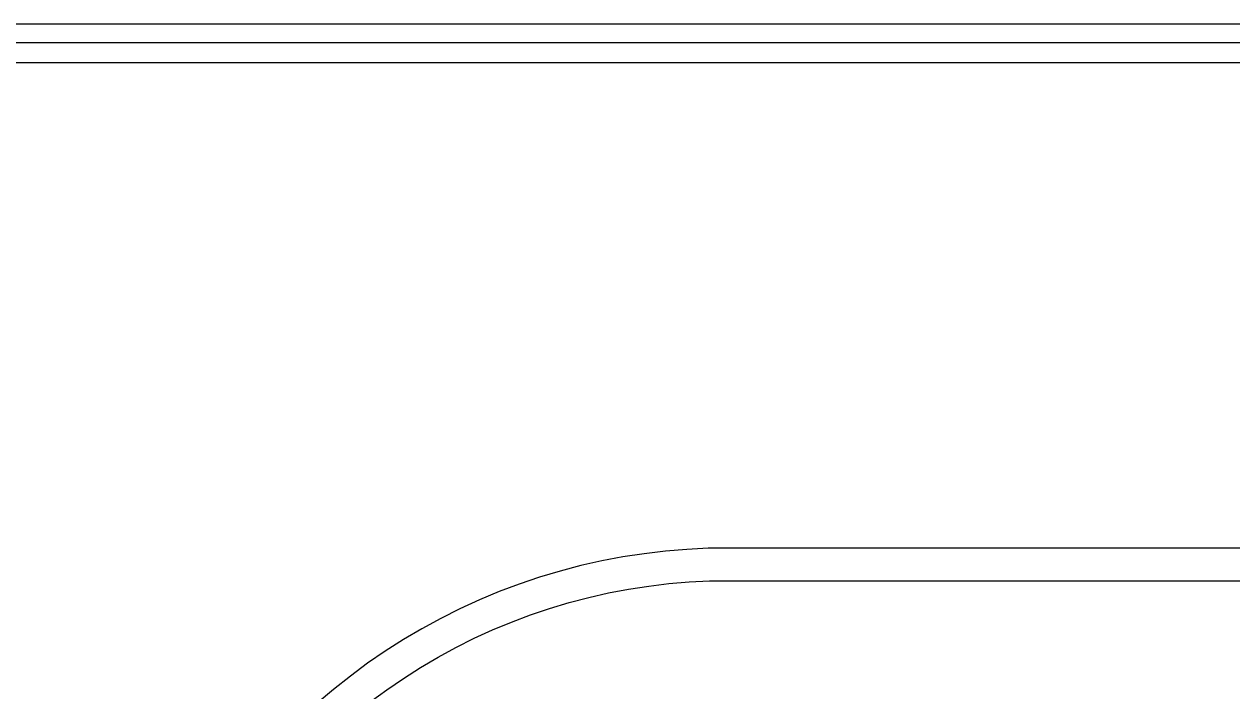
# Model space of a CAD drawing. Header units: millimetres. Extents: x -279 to 4999, y 61 to 3536.
# Drawn here: x 1273.3 to 1339.3, y 3238 to 3274.5 of the extents above; entities that cross this region are included whole.
import ezdxf

# ---------------------------------------------------------------- set-up
doc = ezdxf.new("R2010")
doc.units = ezdxf.units.MM
doc.layers.add('ZANO_R', color=7, linetype='Continuous', lineweight=0)
doc.layers.add('ZANO_W', color=1, linetype='Continuous', lineweight=0)
doc.styles.add('Arial', font='arial.ttf')
doc.styles.get("Standard").update_dxf_attribs({"font": 'ARIALUNI.TTF'})
doc.dimstyles.new('pl i ang', dxfattribs={"dimtxt": 50, "dimasz": 50, "dimexe": 1.25, "dimexo": 0.625, "dimgap": 10, "dimtad": 1, "dimtoh": 1, "dimtxsty": 'Standard', "dimcen": 2.5, "dimclrd": 1, "dimclre": 1, "dimclrt": 1, "dimadec": 0, "dimazin": 0, "dimtfac": 1, "dimtmove": 0, "dimatfit": 3, "dimfxl": 1, "dimarcsym": 1})

# ---------------------------------------------------------------- blocks, each defined once
blk = doc.blocks.new('*D420')
at = {"layer": 'ZANO_W', "color": 1, "lineweight": -2}
blk.add_arc((3828.638, 2822.362), 150.809, 99.55169, 164.75824, dxfattribs=at)
at = {"layer": 'ZANO_W', "color": 1}
for points in [[(3803.838, 2964.418), (3803.389, 2977.744), (3843.59, 2972.429)], [(3676.526, 2862.893), (3689.741, 2861.125), (3677.829, 2822.362)]]:
    blk.add_solid(points, dxfattribs=at)
at = {"layer": 'ZANO_W', "color": 1, "insert": (3706.832, 2956.908), "char_height": 40, "attachment_point": 5, "rotation": 42.15496, "style": 'Arial'}
blk.add_mtext('96%%d', dxfattribs=at)

msp = doc.modelspace()

# ---------------------------------------------------------------- linework, layer by layer
at = {"layer": 'ZANO_R'}
for p, q in [((2672.69, 3274.482), (191.518, 3274.482)), ((191.104, 3273.482), (2673.104, 3273.482)), ((2678.905, 3272.362), (188.218, 3272.362)), ((1308.326, 3245.684), (1307.162, 3245.546)), ((1309.494, 3245.782), (1308.326, 3245.684)), ((1310.665, 3245.839), (1309.494, 3245.782)), ((1311.838, 3245.855), (1310.665, 3245.839)), ((1399.24, 3245.855), (1311.838, 3245.855)), ((1304.851, 3245.15), (1303.707, 3244.892)), ((1306.003, 3245.368), (1304.851, 3245.15)), ((1307.162, 3245.546), (1306.003, 3245.368)), ((1302.573, 3244.594), (1301.45, 3244.258)), ((1303.707, 3244.892), (1302.573, 3244.594)), ((1300.339, 3243.883), (1299.242, 3243.47)), ((1301.45, 3244.258), (1300.339, 3243.883)), ((1306.31, 3243.609), (1307.408, 3243.777)), ((1307.408, 3243.777), (1308.511, 3243.908)), ((1308.511, 3243.908), (1309.618, 3244.001)), ((1309.618, 3244.001), (1310.727, 3244.055)), ((1310.727, 3244.055), (1311.838, 3244.071)), ((1311.838, 3244.071), (1399.24, 3244.071)), ((1298.16, 3243.019), (1297.094, 3242.531)), ((1299.242, 3243.47), (1298.16, 3243.019)), ((1303.061, 3242.876), (1304.135, 3243.158)), ((1304.135, 3243.158), (1305.219, 3243.402)), ((1305.219, 3243.402), (1306.31, 3243.609)), ((1297.094, 3242.531), (1296.045, 3242.007)), ((1300.945, 3242.202), (1301.997, 3242.557)), ((1301.997, 3242.557), (1303.061, 3242.876)), ((1296.045, 3242.007), (1295.015, 3241.446)), ((1298.88, 3241.384), (1299.905, 3241.811)), ((1299.905, 3241.811), (1300.945, 3242.202)), ((1295.015, 3241.446), (1294.006, 3240.85)), ((1297.87, 3240.922), (1298.88, 3241.384)), ((1294.006, 3240.85), (1293.017, 3240.22)), ((1295.901, 3239.894), (1296.877, 3240.425)), ((1296.877, 3240.425), (1297.87, 3240.922)), ((1293.017, 3240.22), (1292.051, 3239.556)), ((1294.945, 3239.329), (1295.901, 3239.894)), ((1292.051, 3239.556), (1291.108, 3238.859)), ((1294.008, 3238.732), (1294.945, 3239.329)), ((1291.108, 3238.859), (1290.19, 3238.129)), ((1293.093, 3238.103), (1294.008, 3238.732)), ((1290.19, 3238.129), (1289.298, 3237.369)), ((1292.2, 3237.442), (1293.093, 3238.103))]:
    msp.add_line(p, q, dxfattribs=at)

# ---------------------------------------------------------------- dimensions: what is measured, and where the dimension line sits
at = {"layer": 'ZANO_W'}
dim = msp.add_angular_dim_2l(base=(3762.039, 2957.67), line1=((-183.016, 2822.362), (4693.278, 2822.362)), line2=((3828.704, 2823.021), (3872.521, 3262.782)), dimstyle='pl i ang', override={"dimtxt": 40, "dimasz": 40, "dimexe": 10, "dimexo": 10, "dimtoh": 0, "dimdec": 0, "dimtxsty": 'Arial', "dimtdec": 0, "dimtmove": 1}, dxfattribs=at)
dim.commit()
dim.dimension.update_dxf_attribs({"geometry": '*D420', "text_midpoint": (3706.832, 2956.908)})

doc.saveas('drawing.dxf')
